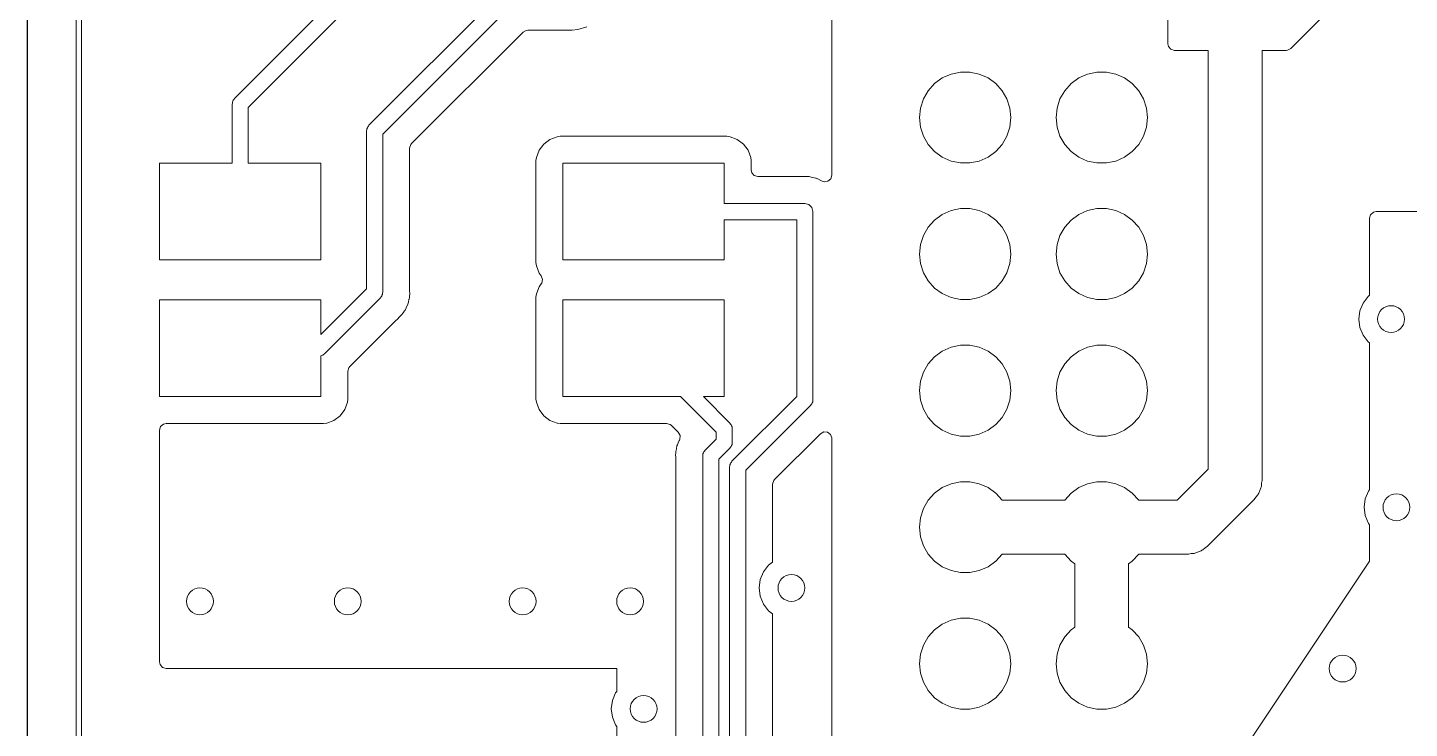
# Model space of a CAD drawing. Header units: millimetres. Extents: x 0 to 594, y 0 to 420.
# Drawn here: x 102.7 to 154.1, y 230.3 to 256.4 of the extents above; entities that cross this region are included whole.
import ezdxf

# ---------------------------------------------------------------- set-up
doc = ezdxf.new("R2010")
doc.units = ezdxf.units.MM
doc.linetypes.add('K5LT32768', pattern=[0])
picture_1 = doc.add_image_def('image1.png', size_in_pixel=(1000, 1000))

msp = doc.modelspace()

# ---------------------------------------------------------------- linework, layer by layer
at = {"color": 7, "linetype": 'K5LT32768', "lineweight": 18}
for p, q in [((104.5, 171.559), (104.5, 299.559)), ((104.7, 299.459), (104.7, 171.659)), ((132.6, 285.311), (132.6, 250.917)), ((153.962, 259.921), (149.672, 255.631)), ((110.388, 253.771), (114.042, 257.425)), ((114.774, 257.309), (110.9, 253.435)), ((115.388, 252.771), (120.042, 257.425)), ((120.774, 257.309), (115.9, 252.435)), ((145.1, 255.807), (145.1, 256.968)), ((123.155, 256.329), (123.488, 256.439)), ((116.973, 252.093), (121.116, 256.235)), ((121.116, 256.235), (121.239, 256.302)), ((121.239, 256.302), (121.291, 256.308)), ((121.291, 256.308), (122.95, 256.308)), ((122.95, 256.308), (123.155, 256.329)), ((145.122, 255.704), (145.1, 255.807)), ((145.214, 255.598), (145.122, 255.704)), ((145.348, 255.559), (145.214, 255.598)), ((146.6, 255.559), (145.348, 255.559)), ((146.6, 239.973), (146.6, 255.559)), ((149.497, 255.559), (148.6, 255.559)), ((148.6, 255.559), (148.6, 239.559)), ((149.55, 255.565), (149.497, 255.559)), ((149.672, 255.631), (149.55, 255.565)), ((136.422, 254.322), (136.71, 254.531)), ((136.71, 254.531), (137.034, 254.676)), ((137.034, 254.676), (137.382, 254.75)), ((137.382, 254.75), (137.737, 254.75)), ((137.737, 254.75), (138.085, 254.676)), ((138.085, 254.676), (138.41, 254.531)), ((138.41, 254.531), (138.697, 254.322)), ((141.502, 254.322), (141.79, 254.531)), ((141.79, 254.531), (142.114, 254.676)), ((142.114, 254.676), (142.462, 254.75)), ((142.462, 254.75), (142.817, 254.75)), ((142.817, 254.75), (143.165, 254.676)), ((143.165, 254.676), (143.49, 254.531)), ((143.49, 254.531), (143.777, 254.322)), ((136.007, 253.75), (136.184, 254.058)), ((136.184, 254.058), (136.422, 254.322)), ((138.697, 254.322), (138.935, 254.058)), ((138.935, 254.058), (139.113, 253.75)), ((141.087, 253.75), (141.264, 254.058)), ((141.264, 254.058), (141.502, 254.322)), ((143.777, 254.322), (144.015, 254.058)), ((144.015, 254.058), (144.193, 253.75)), ((110.3, 253.559), (110.31, 253.597)), ((110.3, 251.359), (110.3, 253.559)), ((110.31, 253.636), (110.33, 253.671)), ((110.31, 253.597), (110.31, 253.636)), ((110.33, 253.671), (110.34, 253.709)), ((110.34, 253.709), (110.368, 253.737)), ((110.368, 253.737), (110.388, 253.771)), ((110.9, 253.435), (110.9, 251.359)), ((135.86, 253.059), (135.897, 253.412)), ((135.897, 253.412), (136.007, 253.75)), ((139.113, 253.75), (139.223, 253.412)), ((139.223, 253.412), (139.26, 253.059)), ((140.94, 253.059), (140.977, 253.412)), ((140.977, 253.412), (141.087, 253.75)), ((144.193, 253.75), (144.303, 253.412)), ((144.303, 253.412), (144.34, 253.059)), ((135.897, 252.705), (135.86, 253.059)), ((139.26, 253.059), (139.223, 252.705)), ((140.977, 252.705), (140.94, 253.059)), ((144.34, 253.059), (144.303, 252.705)), ((115.3, 252.559), (115.31, 252.597)), ((115.3, 246.683), (115.3, 252.559)), ((115.31, 252.636), (115.33, 252.671)), ((115.31, 252.597), (115.31, 252.636)), ((115.33, 252.671), (115.34, 252.709)), ((115.34, 252.709), (115.368, 252.737)), ((115.368, 252.737), (115.388, 252.771)), ((115.9, 252.435), (115.9, 246.559)), ((122.385, 252.347), (122.115, 252.246)), ((122.504, 252.36), (122.385, 252.347)), ((128.696, 252.36), (122.504, 252.36)), ((128.815, 252.347), (128.696, 252.36)), ((129.084, 252.246), (128.815, 252.347)), ((136.007, 252.367), (135.897, 252.705)), ((136.184, 252.06), (136.007, 252.367)), ((139.113, 252.367), (138.935, 252.06)), ((139.223, 252.705), (139.113, 252.367)), ((141.087, 252.367), (140.977, 252.705)), ((141.264, 252.06), (141.087, 252.367)), ((144.193, 252.367), (144.015, 252.06)), ((144.303, 252.705), (144.193, 252.367)), ((116.901, 251.917), (116.94, 252.051)), ((116.901, 246.626), (116.901, 251.917)), ((116.94, 252.051), (116.973, 252.093)), ((121.712, 251.843), (121.612, 251.574)), ((121.885, 252.074), (121.712, 251.844)), ((122.115, 252.246), (121.885, 252.074)), ((129.315, 252.074), (129.084, 252.246)), ((129.487, 251.844), (129.315, 252.074)), ((129.54, 251.703), (129.487, 251.843)), ((136.422, 251.795), (136.184, 252.06)), ((138.935, 252.06), (138.697, 251.795)), ((141.502, 251.795), (141.264, 252.06)), ((144.015, 252.06), (143.777, 251.795)), ((107.6, 247.759), (107.6, 251.359)), ((107.6, 251.359), (110.3, 251.359)), ((110.9, 251.359), (113.6, 251.359)), ((113.6, 251.359), (113.6, 247.759)), ((121.612, 251.574), (121.599, 251.455)), ((121.599, 251.455), (121.599, 247.663)), ((122.6, 247.759), (122.6, 251.359)), ((122.6, 251.359), (128.6, 251.359)), ((128.6, 251.359), (128.6, 249.859)), ((129.588, 251.574), (129.54, 251.703)), ((129.601, 251.455), (129.588, 251.574)), ((129.601, 251.108), (129.601, 251.455)), ((136.71, 251.587), (136.422, 251.795)), ((137.034, 251.442), (136.71, 251.587)), ((137.382, 251.368), (137.034, 251.442)), ((137.737, 251.368), (137.382, 251.368)), ((138.085, 251.442), (137.737, 251.368)), ((138.41, 251.587), (138.085, 251.442)), ((138.697, 251.795), (138.41, 251.587)), ((141.79, 251.587), (141.502, 251.795)), ((142.114, 251.442), (141.79, 251.587)), ((142.462, 251.368), (142.114, 251.442)), ((142.817, 251.368), (142.462, 251.368)), ((143.165, 251.442), (142.817, 251.368)), ((143.49, 251.587), (143.165, 251.442)), ((143.777, 251.795), (143.49, 251.587)), ((129.623, 251.005), (129.601, 251.108)), ((129.715, 250.899), (129.623, 251.005)), ((129.849, 250.86), (129.715, 250.899)), ((131.555, 250.86), (129.849, 250.86)), ((131.563, 250.86), (131.555, 250.86)), ((131.664, 250.866), (131.563, 250.86)), ((131.682, 250.868), (131.664, 250.866)), ((131.7, 250.864), (131.682, 250.868)), ((131.746, 250.86), (131.7, 250.864)), ((131.764, 250.86), (131.746, 250.86)), ((131.837, 250.841), (131.764, 250.86)), ((131.88, 250.83), (131.837, 250.841)), ((131.888, 250.828), (131.88, 250.83)), ((132.005, 250.806), (131.888, 250.828)), ((132.021, 250.798), (132.005, 250.806)), ((132.065, 250.783), (132.021, 250.798)), ((132.083, 250.778), (132.065, 250.783)), ((132.187, 250.72), (132.083, 250.778)), ((132.56, 250.783), (132.455, 250.691)), ((132.6, 250.917), (132.56, 250.783)), ((132.194, 250.717), (132.187, 250.72)), ((132.246, 250.693), (132.194, 250.717)), ((132.316, 250.671), (132.246, 250.693)), ((132.455, 250.691), (132.316, 250.671)), ((128.6, 249.859), (131.6, 249.859)), ((131.6, 249.859), (131.75, 249.819)), ((131.75, 249.819), (131.86, 249.709)), ((131.3, 249.259), (128.6, 249.259)), ((128.6, 249.259), (128.6, 247.759)), ((131.3, 242.683), (131.3, 249.259)), ((131.86, 249.709), (131.9, 249.559)), ((131.9, 249.559), (131.9, 242.559)), ((136.184, 248.978), (136.422, 249.242)), ((136.422, 249.242), (136.71, 249.451)), ((136.71, 249.451), (137.034, 249.596)), ((137.034, 249.596), (137.382, 249.67)), ((137.382, 249.67), (137.737, 249.67)), ((137.737, 249.67), (138.085, 249.596)), ((138.085, 249.596), (138.41, 249.451)), ((138.41, 249.451), (138.697, 249.242)), ((138.697, 249.242), (138.935, 248.978)), ((141.264, 248.978), (141.502, 249.242)), ((141.502, 249.242), (141.79, 249.451)), ((141.79, 249.451), (142.114, 249.596)), ((142.114, 249.596), (142.462, 249.67)), ((142.462, 249.67), (142.817, 249.67)), ((142.817, 249.67), (143.165, 249.596)), ((143.165, 249.596), (143.49, 249.451)), ((143.49, 249.451), (143.777, 249.242)), ((143.777, 249.242), (144.015, 248.978)), ((152.6, 249.311), (152.639, 249.445)), ((152.6, 246.445), (152.6, 249.311)), ((152.639, 249.445), (152.745, 249.536)), ((152.745, 249.536), (152.848, 249.559)), ((152.848, 249.559), (161.161, 249.559)), ((136.007, 248.67), (136.184, 248.978)), ((138.935, 248.978), (139.113, 248.67)), ((141.087, 248.67), (141.264, 248.978)), ((144.015, 248.978), (144.193, 248.67)), ((135.86, 247.979), (135.897, 248.332)), ((135.897, 248.332), (136.007, 248.67)), ((139.113, 248.67), (139.223, 248.332)), ((139.223, 248.332), (139.26, 247.979)), ((140.94, 247.979), (140.977, 248.332)), ((140.977, 248.332), (141.087, 248.67)), ((144.193, 248.67), (144.303, 248.332)), ((144.303, 248.332), (144.34, 247.979)), ((113.6, 247.759), (107.6, 247.759)), ((128.6, 247.759), (122.6, 247.759)), ((135.897, 247.625), (135.86, 247.979)), ((139.26, 247.979), (139.223, 247.625)), ((140.977, 247.625), (140.94, 247.979)), ((144.34, 247.979), (144.303, 247.625)), ((121.599, 247.663), (121.612, 247.544)), ((121.612, 247.544), (121.712, 247.274)), ((121.712, 247.274), (121.792, 247.167)), ((136.007, 247.287), (135.897, 247.625)), ((136.184, 246.98), (136.007, 247.287)), ((139.113, 247.287), (138.935, 246.98)), ((139.223, 247.625), (139.113, 247.287)), ((141.087, 247.287), (140.977, 247.625)), ((141.264, 246.98), (141.087, 247.287)), ((144.193, 247.287), (144.015, 246.98)), ((144.303, 247.625), (144.193, 247.287)), ((113.6, 244.983), (115.3, 246.683)), ((121.712, 246.763), (121.612, 246.494)), ((121.792, 246.87), (121.712, 246.763)), ((121.792, 247.167), (121.841, 247.037)), ((121.811, 246.9), (121.792, 246.87)), ((121.841, 247.037), (121.811, 246.9)), ((136.422, 246.715), (136.184, 246.98)), ((136.71, 246.507), (136.422, 246.715)), ((138.697, 246.715), (138.41, 246.507)), ((138.935, 246.98), (138.697, 246.715)), ((141.502, 246.715), (141.264, 246.98)), ((141.79, 246.507), (141.502, 246.715)), ((143.777, 246.715), (143.49, 246.507)), ((144.015, 246.98), (143.777, 246.715)), ((107.6, 242.679), (107.6, 246.279)), ((107.6, 246.279), (113.6, 246.279)), ((113.6, 246.279), (113.6, 244.983)), ((115.812, 246.347), (113.732, 244.267)), ((115.832, 246.381), (115.812, 246.347)), ((115.86, 246.409), (115.832, 246.381)), ((115.87, 246.447), (115.86, 246.409)), ((115.89, 246.481), (115.87, 246.447)), ((115.9, 246.559), (115.89, 246.521)), ((115.89, 246.521), (115.89, 246.481)), ((116.83, 246.117), (116.842, 246.154)), ((116.842, 246.154), (116.859, 246.193)), ((116.859, 246.193), (116.874, 246.289)), ((116.874, 246.289), (116.877, 246.3)), ((116.877, 246.3), (116.896, 246.375)), ((116.896, 246.375), (116.901, 246.394)), ((116.901, 246.614), (116.901, 246.626)), ((116.91, 246.518), (116.901, 246.614)), ((116.901, 246.437), (116.904, 246.476)), ((116.901, 246.394), (116.901, 246.437)), ((116.904, 246.476), (116.91, 246.518)), ((121.612, 246.494), (121.599, 246.375)), ((121.599, 246.375), (121.599, 242.583)), ((122.6, 242.679), (122.6, 246.279)), ((122.6, 246.279), (128.6, 246.279)), ((128.6, 246.279), (128.6, 242.679)), ((137.034, 246.362), (136.71, 246.507)), ((137.382, 246.288), (137.034, 246.362)), ((137.737, 246.288), (137.382, 246.288)), ((138.085, 246.362), (137.737, 246.288)), ((138.41, 246.507), (138.085, 246.362)), ((142.114, 246.362), (141.79, 246.507)), ((142.462, 246.288), (142.114, 246.362)), ((142.817, 246.288), (142.462, 246.288)), ((143.165, 246.362), (142.817, 246.288)), ((143.49, 246.507), (143.165, 246.362)), ((152.241, 245.869), (152.361, 246.159)), ((152.361, 246.159), (152.551, 246.407)), ((152.551, 246.407), (152.6, 246.445)), ((116.436, 245.548), (116.534, 245.653)), ((116.534, 245.653), (116.578, 245.697)), ((116.578, 245.697), (116.587, 245.708)), ((116.587, 245.708), (116.594, 245.717)), ((116.594, 245.717), (116.661, 245.788)), ((116.661, 245.788), (116.681, 245.825)), ((116.681, 245.825), (116.702, 245.858)), ((116.702, 245.858), (116.729, 245.891)), ((116.729, 245.891), (116.767, 245.981)), ((116.767, 245.981), (116.772, 245.991)), ((116.772, 245.991), (116.819, 246.076)), ((116.819, 246.076), (116.83, 246.117)), ((152.2, 245.559), (152.241, 245.869)), ((114.673, 243.793), (116.399, 245.518)), ((116.399, 245.518), (116.424, 245.538)), ((116.424, 245.538), (116.436, 245.548)), ((116.424, 245.538), (116.424, 245.538)), ((152.241, 245.248), (152.2, 245.559)), ((152.361, 244.959), (152.241, 245.248)), ((152.551, 244.71), (152.361, 244.959)), ((152.6, 244.673), (152.551, 244.71)), ((152.6, 239.21), (152.6, 244.673)), ((113.632, 244.209), (113.6, 244.19)), ((113.6, 244.19), (113.6, 242.679)), ((113.67, 244.219), (113.632, 244.209)), ((113.698, 244.247), (113.67, 244.219)), ((113.732, 244.267), (113.698, 244.247)), ((136.184, 243.898), (136.422, 244.162)), ((136.422, 244.162), (136.71, 244.371)), ((136.71, 244.371), (137.034, 244.516)), ((137.034, 244.516), (137.382, 244.59)), ((137.382, 244.59), (137.737, 244.59)), ((137.737, 244.59), (138.085, 244.516)), ((138.085, 244.516), (138.41, 244.371)), ((138.41, 244.371), (138.697, 244.162)), ((138.697, 244.162), (138.935, 243.898)), ((141.264, 243.898), (141.502, 244.162)), ((141.502, 244.162), (141.79, 244.371)), ((141.79, 244.371), (142.114, 244.516)), ((142.114, 244.516), (142.462, 244.59)), ((142.462, 244.59), (142.817, 244.59)), ((142.817, 244.59), (143.165, 244.516)), ((143.165, 244.516), (143.49, 244.371)), ((143.49, 244.371), (143.777, 244.162)), ((143.777, 244.162), (144.015, 243.898)), ((114.601, 243.617), (114.64, 243.751)), ((114.601, 242.583), (114.601, 243.617)), ((114.64, 243.751), (114.673, 243.793)), ((135.897, 243.252), (136.007, 243.59)), ((136.007, 243.59), (136.184, 243.898)), ((138.935, 243.898), (139.113, 243.59)), ((139.113, 243.59), (139.223, 243.252)), ((140.977, 243.252), (141.087, 243.59)), ((141.087, 243.59), (141.264, 243.898)), ((144.015, 243.898), (144.193, 243.59)), ((144.193, 243.59), (144.303, 243.252)), ((135.86, 242.899), (135.897, 243.252)), ((139.223, 243.252), (139.26, 242.899)), ((140.94, 242.899), (140.977, 243.252)), ((144.303, 243.252), (144.34, 242.899)), ((113.6, 242.679), (107.6, 242.679)), ((114.588, 242.464), (114.601, 242.583)), ((121.599, 242.583), (121.612, 242.464)), ((126.976, 242.679), (122.6, 242.679)), ((128.3, 241.355), (126.976, 242.679)), ((128.6, 242.679), (127.824, 242.679)), ((127.824, 242.679), (128.812, 241.691)), ((128.888, 240.271), (131.3, 242.683)), ((131.9, 242.559), (131.89, 242.521)), ((135.897, 242.545), (135.86, 242.899)), ((139.26, 242.899), (139.223, 242.545)), ((140.977, 242.545), (140.94, 242.899)), ((144.34, 242.899), (144.303, 242.545)), ((114.315, 241.964), (114.487, 242.194)), ((114.487, 242.194), (114.588, 242.464)), ((121.612, 242.464), (121.712, 242.194)), ((121.712, 242.194), (121.885, 241.964)), ((131.812, 242.347), (129.4, 239.935)), ((131.832, 242.381), (131.812, 242.347)), ((131.86, 242.409), (131.832, 242.381)), ((131.87, 242.447), (131.86, 242.409)), ((131.89, 242.481), (131.87, 242.447)), ((131.89, 242.521), (131.89, 242.481)), ((136.007, 242.207), (135.897, 242.545)), ((136.184, 241.9), (136.007, 242.207)), ((139.113, 242.207), (138.935, 241.9)), ((139.223, 242.545), (139.113, 242.207)), ((141.087, 242.207), (140.977, 242.545)), ((141.264, 241.9), (141.087, 242.207)), ((144.193, 242.207), (144.015, 241.9)), ((144.303, 242.545), (144.193, 242.207)), ((107.6, 241.43), (107.639, 241.564)), ((107.639, 241.564), (107.745, 241.655)), ((107.745, 241.655), (107.848, 241.678)), ((107.848, 241.678), (113.696, 241.678)), ((113.696, 241.678), (113.815, 241.691)), ((113.815, 241.691), (114.084, 241.791)), ((114.084, 241.791), (114.315, 241.964)), ((121.885, 241.964), (122.115, 241.791)), ((122.115, 241.791), (122.385, 241.691)), ((122.385, 241.691), (122.399, 241.689)), ((122.399, 241.689), (122.504, 241.678)), ((122.504, 241.678), (126.458, 241.678)), ((126.458, 241.678), (126.592, 241.638)), ((126.592, 241.638), (126.634, 241.605)), ((126.634, 241.605), (126.89, 241.348)), ((128.812, 241.691), (128.832, 241.657)), ((128.832, 241.657), (128.86, 241.629)), ((128.86, 241.629), (128.87, 241.591)), ((128.87, 241.591), (128.89, 241.556)), ((128.89, 241.556), (128.89, 241.517)), ((136.422, 241.635), (136.184, 241.9)), ((136.71, 241.427), (136.422, 241.635)), ((138.697, 241.635), (138.41, 241.427)), ((138.935, 241.9), (138.697, 241.635)), ((141.502, 241.635), (141.264, 241.9)), ((141.79, 241.427), (141.502, 241.635)), ((143.777, 241.635), (143.49, 241.427)), ((144.015, 241.9), (143.777, 241.635)), ((107.6, 232.807), (107.6, 241.43)), ((126.927, 241.041), (126.881, 240.956)), ((126.89, 241.348), (126.957, 241.226)), ((126.932, 241.051), (126.927, 241.041)), ((126.943, 241.075), (126.932, 241.051)), ((126.947, 241.086), (126.943, 241.075)), ((126.957, 241.226), (126.947, 241.086)), ((127.888, 240.685), (128.3, 241.097)), ((128.3, 241.097), (128.3, 241.355)), ((128.89, 241.517), (128.9, 241.479)), ((128.9, 241.479), (128.9, 240.973)), ((130.473, 239.593), (132.176, 241.296)), ((132.176, 241.296), (132.299, 241.363)), ((132.299, 241.363), (132.438, 241.353)), ((132.438, 241.353), (132.55, 241.269)), ((132.55, 241.269), (132.599, 241.138)), ((132.599, 241.138), (132.6, 241.12)), ((132.6, 241.12), (132.6, 187.559)), ((137.034, 241.282), (136.71, 241.427)), ((137.382, 241.208), (137.034, 241.282)), ((137.737, 241.208), (137.382, 241.208)), ((138.085, 241.282), (137.737, 241.208)), ((138.41, 241.427), (138.085, 241.282)), ((142.114, 241.282), (141.79, 241.427)), ((142.462, 241.208), (142.114, 241.282)), ((142.817, 241.208), (142.462, 241.208)), ((143.165, 241.282), (142.817, 241.208)), ((143.49, 241.427), (143.165, 241.282)), ((126.796, 240.556), (126.789, 240.514)), ((126.789, 240.514), (126.798, 240.418)), ((126.799, 240.595), (126.796, 240.556)), ((126.823, 240.732), (126.799, 240.637)), ((126.799, 240.637), (126.799, 240.595)), ((126.825, 240.743), (126.823, 240.732)), ((126.841, 240.839), (126.825, 240.743)), ((126.857, 240.878), (126.841, 240.839)), ((126.87, 240.915), (126.857, 240.878)), ((126.881, 240.956), (126.87, 240.915)), ((127.8, 240.473), (127.81, 240.511)), ((127.81, 240.551), (127.83, 240.585)), ((127.81, 240.511), (127.81, 240.551)), ((127.83, 240.585), (127.84, 240.623)), ((127.84, 240.623), (127.868, 240.651)), ((127.868, 240.651), (127.888, 240.685)), ((128.812, 240.761), (128.4, 240.349)), ((128.832, 240.795), (128.812, 240.761)), ((128.86, 240.823), (128.832, 240.795)), ((128.87, 240.861), (128.86, 240.823)), ((128.89, 240.895), (128.87, 240.861)), ((128.9, 240.973), (128.89, 240.935)), ((128.89, 240.935), (128.89, 240.895)), ((126.798, 240.418), (126.799, 240.406)), ((126.799, 240.406), (126.799, 231.066)), ((127.8, 186.559), (127.8, 240.473)), ((128.4, 240.349), (128.4, 186.683)), ((128.8, 240.059), (128.81, 240.097)), ((128.8, 187.059), (128.8, 240.059)), ((128.81, 240.136), (128.83, 240.171)), ((128.81, 240.097), (128.81, 240.136)), ((128.83, 240.171), (128.84, 240.209)), ((128.84, 240.209), (128.868, 240.237)), ((128.868, 240.237), (128.888, 240.271)), ((129.4, 239.935), (129.4, 187.183)), ((130.401, 239.417), (130.44, 239.551)), ((130.44, 239.551), (130.473, 239.593)), ((137.034, 239.436), (137.382, 239.51)), ((137.382, 239.51), (137.737, 239.51)), ((137.737, 239.51), (138.085, 239.436)), ((142.114, 239.436), (142.462, 239.51)), ((142.462, 239.51), (142.817, 239.51)), ((142.817, 239.51), (143.165, 239.436)), ((145.446, 238.819), (146.6, 239.973)), ((148.6, 239.559), (148.585, 239.453)), ((130.401, 236.522), (130.401, 239.417)), ((136.184, 238.818), (136.422, 239.082)), ((136.422, 239.082), (136.71, 239.291)), ((136.71, 239.291), (137.034, 239.436)), ((138.085, 239.436), (138.41, 239.291)), ((138.41, 239.291), (138.697, 239.082)), ((138.697, 239.082), (138.934, 238.819)), ((141.265, 238.819), (141.502, 239.082)), ((141.502, 239.082), (141.79, 239.291)), ((141.79, 239.291), (142.114, 239.436)), ((143.165, 239.436), (143.49, 239.291)), ((143.49, 239.291), (143.777, 239.082)), ((143.777, 239.082), (144.014, 238.819)), ((148.441, 239.018), (148.371, 238.937)), ((148.456, 239.051), (148.441, 239.018)), ((148.477, 239.08), (148.456, 239.051)), ((148.515, 239.18), (148.477, 239.08)), ((148.559, 239.277), (148.515, 239.18)), ((148.564, 239.313), (148.559, 239.277)), ((148.577, 239.346), (148.564, 239.313)), ((148.585, 239.453), (148.577, 239.346)), ((152.441, 238.869), (152.561, 239.159)), ((152.561, 239.159), (152.6, 239.21)), ((135.897, 238.172), (136.007, 238.51)), ((136.007, 238.51), (136.184, 238.818)), ((138.934, 238.819), (141.265, 238.819)), ((144.014, 238.819), (145.446, 238.819)), ((148.307, 238.852), (146.567, 237.112)), ((148.371, 238.937), (148.307, 238.852)), ((152.4, 238.559), (152.441, 238.869)), ((152.441, 238.248), (152.4, 238.559)), ((135.86, 237.819), (135.897, 238.172)), ((152.561, 237.959), (152.441, 238.248)), ((152.6, 237.908), (152.561, 237.959)), ((135.897, 237.465), (135.86, 237.819)), ((136.007, 237.127), (135.897, 237.465)), ((152.6, 236.559), (152.6, 237.908)), ((136.184, 236.82), (136.007, 237.127)), ((146.239, 236.904), (146.142, 236.859)), ((146.339, 236.941), (146.239, 236.904)), ((146.368, 236.963), (146.339, 236.941)), ((146.4, 236.978), (146.368, 236.963)), ((146.481, 237.048), (146.4, 236.978)), ((146.567, 237.112), (146.481, 237.048)), ((130.061, 236.159), (130.251, 236.407)), ((130.251, 236.407), (130.401, 236.522)), ((136.422, 236.555), (136.184, 236.82)), ((136.71, 236.347), (136.422, 236.555)), ((138.697, 236.555), (138.41, 236.347)), ((138.934, 236.819), (138.697, 236.555)), ((141.265, 236.819), (138.934, 236.819)), ((141.502, 236.555), (141.265, 236.819)), ((141.64, 236.456), (141.502, 236.555)), ((141.64, 234.102), (141.64, 236.456)), ((143.777, 236.555), (143.64, 236.456)), ((143.64, 236.456), (143.64, 234.102)), ((144.014, 236.819), (143.777, 236.555)), ((145.86, 236.819), (144.014, 236.819)), ((145.966, 236.834), (145.86, 236.819)), ((146.072, 236.842), (145.966, 236.834)), ((146.106, 236.854), (146.072, 236.842)), ((146.142, 236.859), (146.106, 236.854)), ((146.641, 227.621), (152.6, 236.559)), ((129.9, 235.559), (129.941, 235.869)), ((129.941, 235.869), (130.061, 236.159)), ((137.034, 236.202), (136.71, 236.347)), ((137.382, 236.128), (137.034, 236.202)), ((137.737, 236.128), (137.382, 236.128)), ((138.085, 236.202), (137.737, 236.128)), ((138.41, 236.347), (138.085, 236.202)), ((129.941, 235.248), (129.9, 235.559)), ((130.061, 234.959), (129.941, 235.248)), ((130.251, 234.71), (130.061, 234.959)), ((130.401, 234.596), (130.251, 234.71)), ((130.401, 228.522), (130.401, 234.596)), ((136.71, 234.211), (137.034, 234.356)), ((137.034, 234.356), (137.382, 234.43)), ((137.382, 234.43), (137.737, 234.43)), ((137.737, 234.43), (138.085, 234.356)), ((138.085, 234.356), (138.41, 234.211)), ((136.184, 233.738), (136.422, 234.002)), ((136.422, 234.002), (136.71, 234.211)), ((138.41, 234.211), (138.697, 234.002)), ((138.697, 234.002), (138.935, 233.738)), ((141.264, 233.738), (141.502, 234.002)), ((141.502, 234.002), (141.64, 234.102)), ((143.64, 234.102), (143.777, 234.002)), ((143.777, 234.002), (144.015, 233.738)), ((135.897, 233.092), (136.007, 233.43)), ((136.007, 233.43), (136.184, 233.738)), ((138.935, 233.738), (139.113, 233.43)), ((139.113, 233.43), (139.223, 233.092)), ((140.977, 233.092), (141.087, 233.43)), ((141.087, 233.43), (141.264, 233.738)), ((144.015, 233.738), (144.193, 233.43)), ((144.193, 233.43), (144.303, 233.092)), ((107.622, 232.704), (107.6, 232.807)), ((135.86, 232.739), (135.897, 233.092)), ((139.223, 233.092), (139.26, 232.739)), ((140.94, 232.739), (140.977, 233.092)), ((144.303, 233.092), (144.34, 232.739)), ((107.714, 232.598), (107.622, 232.704)), ((107.848, 232.559), (107.714, 232.598)), ((124.6, 232.559), (107.848, 232.559)), ((124.6, 231.71), (124.6, 232.559)), ((135.897, 232.385), (135.86, 232.739)), ((136.007, 232.047), (135.897, 232.385)), ((139.223, 232.385), (139.113, 232.047)), ((139.26, 232.739), (139.223, 232.385)), ((140.977, 232.385), (140.94, 232.739)), ((141.087, 232.047), (140.977, 232.385)), ((144.303, 232.385), (144.193, 232.047)), ((144.34, 232.739), (144.303, 232.385)), ((136.184, 231.74), (136.007, 232.047)), ((139.113, 232.047), (138.935, 231.74)), ((141.264, 231.74), (141.087, 232.047)), ((144.193, 232.047), (144.015, 231.74)), ((124.4, 231.059), (124.441, 231.369)), ((124.441, 231.369), (124.561, 231.659)), ((124.561, 231.659), (124.6, 231.71)), ((136.422, 231.475), (136.184, 231.74)), ((136.71, 231.267), (136.422, 231.475)), ((137.034, 231.122), (136.71, 231.267)), ((138.41, 231.267), (138.085, 231.122)), ((138.697, 231.475), (138.41, 231.267)), ((138.935, 231.74), (138.697, 231.475)), ((141.502, 231.475), (141.264, 231.74)), ((141.79, 231.267), (141.502, 231.475)), ((142.114, 231.122), (141.79, 231.267)), ((143.49, 231.267), (143.165, 231.122)), ((143.777, 231.475), (143.49, 231.267)), ((144.015, 231.74), (143.777, 231.475)), ((124.441, 230.748), (124.4, 231.059)), ((124.561, 230.459), (124.441, 230.748)), ((126.799, 231.066), (126.8, 231.059)), ((126.8, 231.059), (126.799, 231.051)), ((126.799, 231.051), (126.799, 224.566)), ((137.382, 231.048), (137.034, 231.122)), ((137.737, 231.048), (137.382, 231.048)), ((138.085, 231.122), (137.737, 231.048)), ((142.462, 231.048), (142.114, 231.122)), ((142.817, 231.048), (142.462, 231.048)), ((143.165, 231.122), (142.817, 231.048)), ((124.6, 230.408), (124.561, 230.459)), ((124.6, 225.21), (124.6, 230.408))]:
    msp.add_line(p, q, dxfattribs=at)
for centre in [(153.4, 245.559), (153.6, 238.559), (131.1, 235.559), (109.1, 235.059), (114.6, 235.059), (121.1, 235.059), (125.1, 235.059), (151.6, 232.559), (125.6, 231.059)]:
    msp.add_circle(centre, 0.5, dxfattribs=at)

# ---------------------------------------------------------------- pictures from other files: only their frames are drawn
image = msp.add_image(picture_1, insert=(102.693, 139.227), size_in_units=(173.712, 173.712))
image.dxf.flags = 15

doc.saveas('drawing.dxf')
